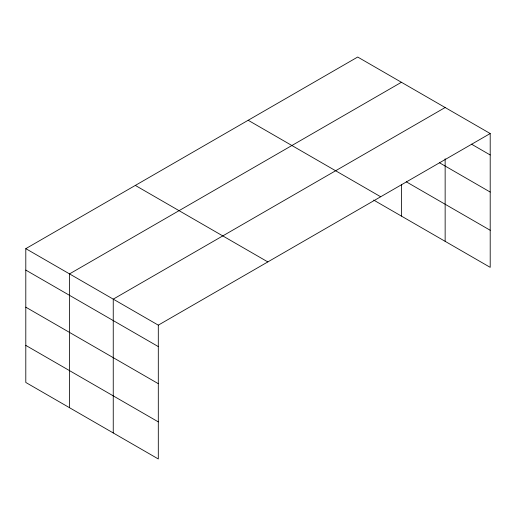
<?xml version="1.0" encoding="UTF-8"?>
<svg xmlns="http://www.w3.org/2000/svg" width="516" height="516" viewBox="0 0 516 516"><rect width="100%" height="100%" fill="white"/><g stroke="black" fill="none" stroke-linecap="round" stroke-linejoin="round"><path stroke-width="0.77" d="M445.147 158.793L445.147 241.333M373.661 200.066L490.2 267.346L490.2 133.534L357.698 57.031L25.8 248.654L25.8 382.466L158.302 458.969L158.302 325.151L25.8 248.654M401.422 82.276L69.525 273.899L69.525 407.711M445.147 107.521L113.249 299.145L113.249 432.956M158.302 325.151L490.2 133.534M471.489 144.164L490.2 154.974M439.6 162.837L490.2 192.055M406.286 181.813L490.2 230.265M248.17 120.267L380.673 196.764M135.327 185.418L267.83 261.915M25.8 270.094L158.302 346.591M25.8 307.175L158.302 383.678M25.8 345.385L158.302 421.882M401.422 184.651L401.422 216.094"/></g></svg>
